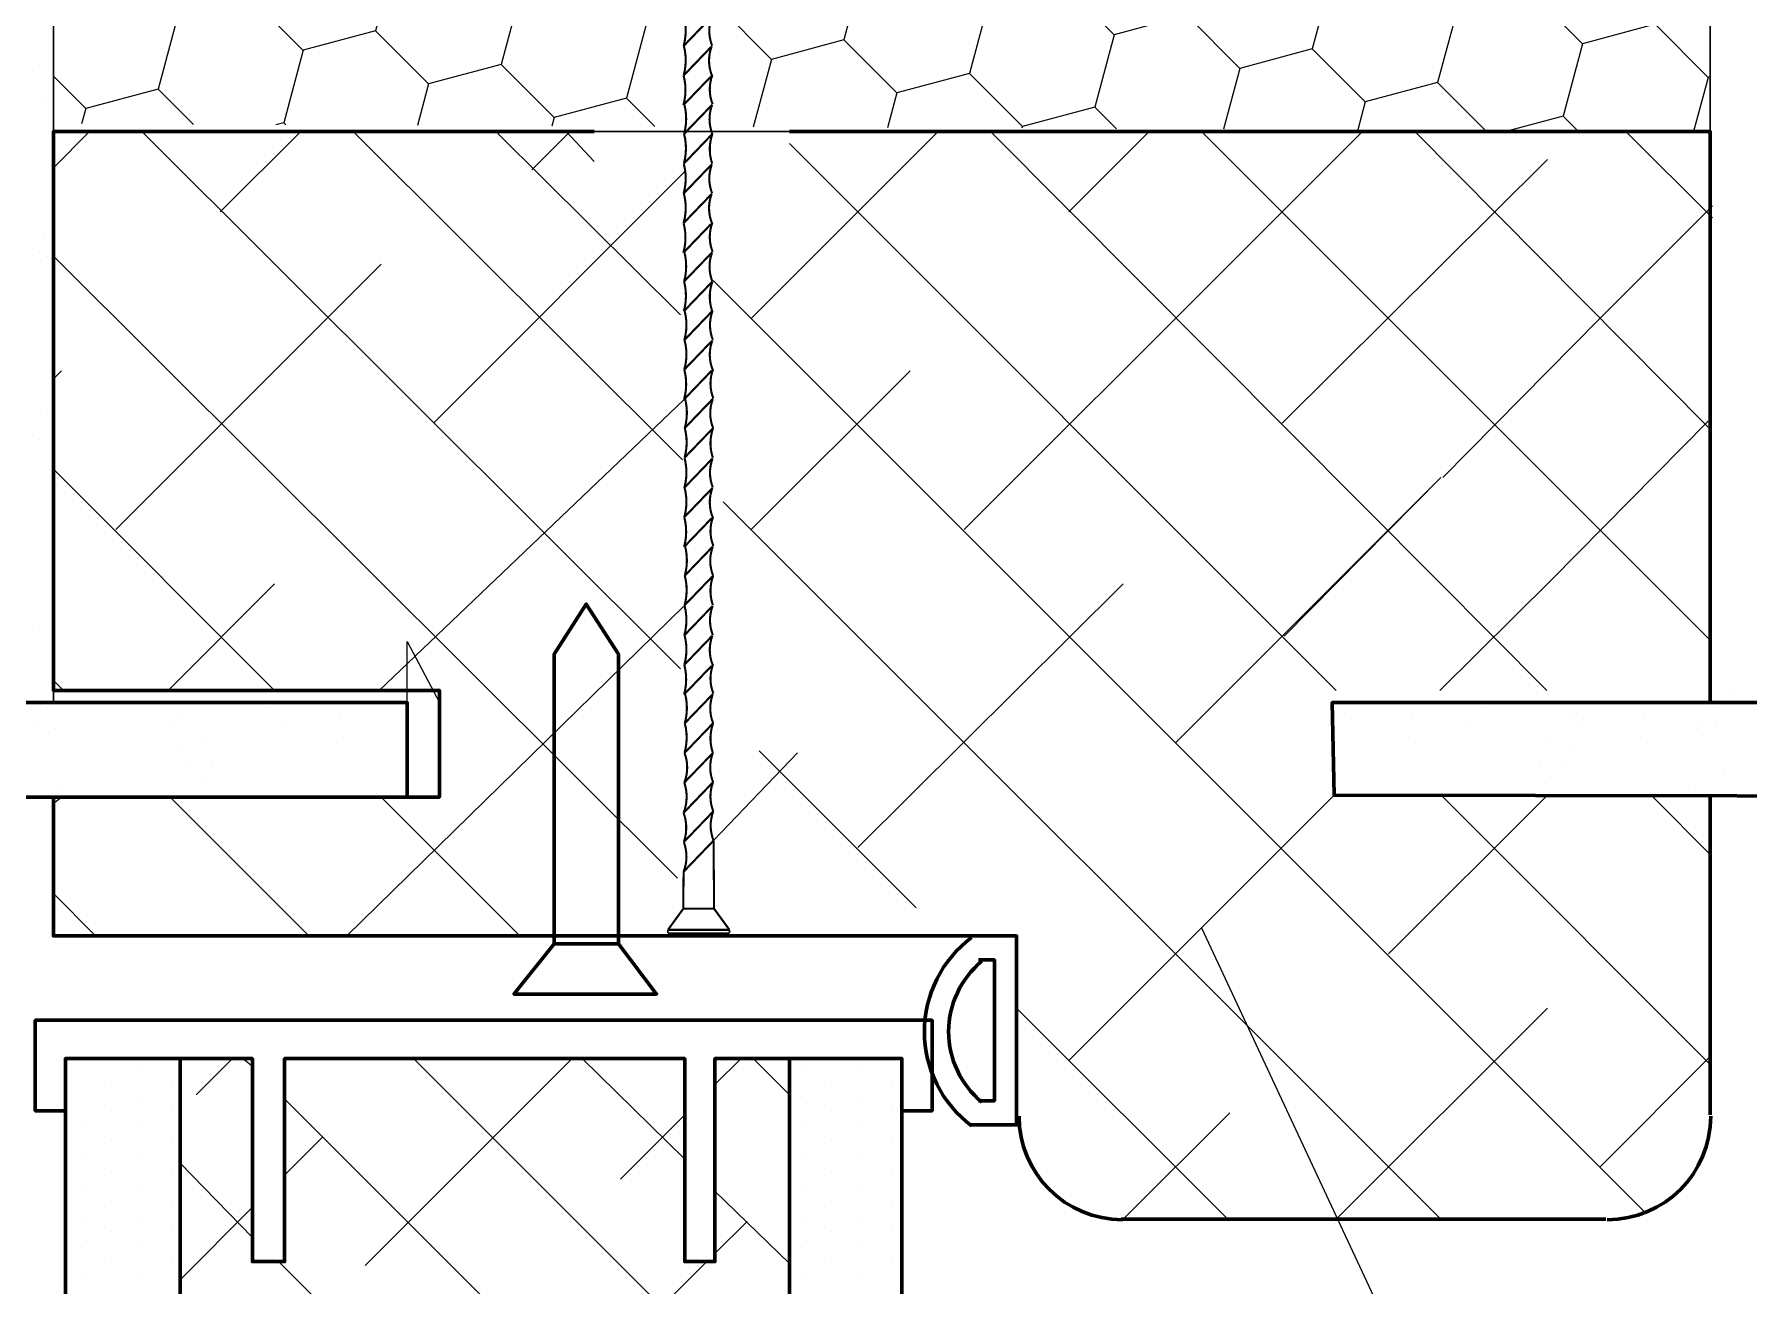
# Paper-space layout '24 (Испр)' of a CAD drawing. Header units: millimetres. Extents: x 215 to 14640, y -3257 to 166.
# Drawn here: x 1553.94 to 1590.23, y -2958.69 to -2932.2 of the extents above; entities that cross this region are included whole.
import ezdxf

# ---------------------------------------------------------------- set-up
doc = ezdxf.new("R2010")
doc.units = ezdxf.units.MM
for name, color, linetype in [('PDF _0', 7, 'Continuous'), ('PDF _Основные линии', 7, 'Continuous'), ('TXT', 7, 'Continuous')]:
    doc.layers.add(name, color=color, linetype=linetype)
doc.layers.add('ТН_Штрих Штукатурка', color=7, linetype='Continuous', lineweight=15)

psp = doc.layouts.new('24 (Испр)')

# ---------------------------------------------------------------- hatches: boundary and pattern name
at = {"layer": 'ТН_Штрих Штукатурка', "lineweight": 5, "ltscale": 5}
h = psp.add_hatch(dxfattribs=at)
h.set_pattern_fill('HONEY', color=256, scale=0.5, angle=135)
h.set_pattern_definition([(135, (-941.2385, -5440.1452), (-2.65593926, 0.7116568), [1.5875, -3.175]), (255, (-941.2385, -5440.1452), (0.7116568, -2.65593926), [1.5875, -3.175]), (195, (-941.2385, -5440.1452), (-1.9442825, -1.9442825), [-3.175, 1.5875])])
h.paths.add_polyline_path([(1589.404, -2932.699), (1589.416, -2932.698), (1589.416, -2934.188), (1589.428, -2934.188)])
h.paths.add_polyline_path([(1554.347, -2929.286), (1589.414, -2929.27), (1589.418, -2934.258), (1554.347, -2934.096)])

# ---------------------------------------------------------------- linework, layer by layer
at = {"color": 7}
for points in [[(1589.416, -2934.258), (1589.416, -2929.278), (1554.347, -2929.278), (1554.347, -2934.258)], [(1589.416, -2929.278), (1589.416, -2934.258), (1554.347, -2934.258), (1554.347, -2929.278)]]:
    psp.add_lwpolyline(points, close=True, dxfattribs=at)
psp.add_lwpolyline([(1562.518, -2948.345), (1561.837, -2948.345), (1561.837, -2945.055), (1562.518, -2946.345), (1562.518, -2948.345)], dxfattribs=at)
at = {"const_width": 0.0334}
for points in [[(1567.354, -2951.155), (1567.354, -2951.224)], [(1568.656, -2951.155), (1568.656, -2951.224)], [(1568.656, -2951.224), (1567.354, -2951.224)]]:
    psp.add_lwpolyline(points, dxfattribs=at)
at = {"layer": 'PDF _0', "lineweight": 25}
for points in [[(1554.347, -2944.344), (1554.347, -2946.345), (1554.347, -2907.317)], [(1554.049, -2932.853), (1554.049, -2932.853)], [(1554.176, -2933.577), (1554.176, -2933.577)], [(1554.347, -2935.024), (1555.113, -2934.258)], [(1554.347, -2934.258), (1554.347, -2946.089), (1562.518, -2946.089)], [(1556.219, -2934.258), (1567.619, -2945.63)], [(1557.879, -2935.96), (1559.582, -2934.258)], [(1560.688, -2934.258), (1567.665, -2941.205)], [(1563.752, -2934.3), (1567.617, -2938.137)], [(1564.476, -2935.066), (1565.242, -2934.3)], [(1565.199, -2934.258), (1565.795, -2934.896)], [(1569.115, -2938.216), (1573.073, -2934.258)], [(1574.18, -2934.258), (1583.628, -2943.748)], [(1575.839, -2935.96), (1577.542, -2934.258)], [(1578.648, -2934.258), (1588.139, -2943.748)], [(1579.244, -2937.067), (1582.053, -2934.258)], [(1583.16, -2934.258), (1589.373, -2940.514)], [(1587.628, -2934.258), (1589.459, -2936.088)], [(1569.924, -2934.513), (1581.5, -2946.089)], [(1562.39, -2940.429), (1567.72, -2935.099)], [(1580.351, -2940.429), (1585.969, -2934.853)], [(1587.075, -2938.216), (1589.459, -2935.832)], [(1554.134, -2936.471), (1554.134, -2936.471)], [(1554.049, -2936.811), (1554.049, -2936.811)], [(1554.219, -2936.896), (1554.219, -2936.896)], [(1554.347, -2936.896), (1567.556, -2950.059)], [(1555.666, -2942.684), (1561.284, -2937.067)], [(1573.626, -2942.684), (1579.244, -2937.067)], [(1568.313, -2937.414), (1588.012, -2957.112)], [(1583.756, -2941.578), (1587.075, -2938.216)], [(1554.347, -2939.492), (1554.517, -2939.322)], [(1569.115, -2942.684), (1572.477, -2939.322)], [(1554.219, -2940.173), (1554.219, -2940.173)], [(1561.241, -2946.089), (1567.695, -2939.927)], [(1586.054, -2943.748), (1589.373, -2940.386)], [(1554.049, -2940.769), (1554.049, -2940.769)], [(1554.262, -2941.408), (1554.262, -2941.408)], [(1554.347, -2941.408), (1559.028, -2946.089)], [(1578.095, -2947.196), (1583.713, -2941.578)], [(1580.393, -2944.94), (1583.713, -2941.578)], [(1568.525, -2942.094), (1583.713, -2957.282)], [(1554.347, -2943.578), (1554.347, -2943.578)], [(1556.773, -2946.089), (1559.028, -2943.834)], [(1571.371, -2949.409), (1576.989, -2943.834)], [(1583.628, -2943.748), (1585.958, -2946.089)], [(1583.691, -2946.089), (1586.054, -2943.748)], [(1588.139, -2943.748), (1589.416, -2945.025)], [(1560.56, -2951.282), (1567.705, -2944.287)], [(1554.049, -2944.727), (1554.049, -2944.727)], [(1554.347, -2945.876), (1554.559, -2946.089)], [(1554.347, -2946.089), (1558.092, -2946.089)], [(1589.909, -2946.132), (1589.909, -2946.132)], [(1554.006, -2946.728), (1554.006, -2946.728)], [(1554.219, -2946.472), (1554.219, -2946.472)], [(1556.985, -2946.685), (1556.985, -2946.685)], [(1558.858, -2946.43), (1558.858, -2946.43)], [(1559.284, -2946.77), (1559.284, -2946.77)], [(1560.433, -2946.642), (1560.433, -2946.642)], [(1561.71, -2946.685), (1561.71, -2946.685)], [(1581.823, -2946.685), (1581.823, -2946.685)], [(1583.1, -2946.642), (1583.1, -2946.642)], [(1584.249, -2946.77), (1584.249, -2946.77)], [(1584.674, -2946.43), (1584.674, -2946.43)], [(1586.547, -2946.685), (1586.547, -2946.685)], [(1586.731, -2946.685), (1586.731, -2946.685)], [(1588.008, -2946.642), (1588.008, -2946.642)], [(1589.157, -2946.77), (1589.157, -2946.77)], [(1589.313, -2946.472), (1589.313, -2946.472)], [(1589.526, -2946.728), (1589.526, -2946.728)], [(1589.582, -2946.43), (1589.582, -2946.43)], [(1554.389, -2946.898), (1554.389, -2946.898)], [(1556.815, -2946.855), (1556.815, -2946.855)], [(1557.581, -2947.111), (1557.581, -2947.111)], [(1585.951, -2947.111), (1585.951, -2947.111)], [(1586.717, -2946.855), (1586.717, -2946.855)], [(1589.143, -2946.898), (1589.143, -2946.898)], [(1557.071, -2947.323), (1557.071, -2947.323)], [(1560.348, -2947.196), (1560.348, -2947.196)], [(1568.319, -2949.265), (1570.094, -2947.409)], [(1569.285, -2947.366), (1572.605, -2950.686)], [(1583.185, -2947.196), (1583.185, -2947.196)], [(1586.462, -2947.323), (1586.462, -2947.323)], [(1588.093, -2947.196), (1588.093, -2947.196)], [(1557.241, -2947.664), (1557.241, -2947.664)], [(1557.709, -2947.706), (1557.709, -2947.706)], [(1585.823, -2947.706), (1585.823, -2947.706)], [(1586.292, -2947.664), (1586.292, -2947.664)], [(1589.696, -2947.834), (1589.696, -2947.834)], [(1554.432, -2948.175), (1554.432, -2948.175)], [(1557.496, -2947.919), (1557.496, -2947.919)], [(1586.036, -2947.919), (1586.036, -2947.919)], [(1589.101, -2948.175), (1589.101, -2948.175)], [(1554.347, -2948.473), (1554.517, -2948.345)], [(1556.815, -2948.345), (1559.752, -2951.282)], [(1561.284, -2948.345), (1564.221, -2951.282)], [(1575.839, -2953.92), (1581.457, -2948.302)], [(1582.606, -2951.665), (1585.926, -2948.345)], [(1583.717, -2948.306), (1584.139, -2948.728)], [(1588.204, -2948.345), (1589.416, -2949.563)], [(1584.139, -2948.728), (1589.416, -2954.005)], [(1554.347, -2950.388), (1555.24, -2951.282)], [(1578.648, -2951.111), (1587.478, -2970.03), (1591.479, -2970.03), (1626.173, -2970.03)], [(1574.733, -2952.814), (1579.202, -2957.282)], [(1581.5, -2957.282), (1585.969, -2952.814)], [(1554.602, -2953.069), (1572.945, -2953.069), (1554.602, -2953.069)], [(1556.219, -2954.048), (1556.219, -2954.048)], [(1558.135, -2953.878), (1557.368, -2954.644)], [(1558.56, -2954.048), (1558.347, -2953.878)], [(1565.327, -2953.878), (1560.943, -2958.261)], [(1569.924, -2961.836), (1561.965, -2953.878)], [(1567.71, -2956.006), (1565.54, -2953.878)], [(1568.902, -2953.878), (1568.349, -2954.431)], [(1569.924, -2954.644), (1569.158, -2953.878)], [(1570.179, -2954.048), (1570.179, -2954.048)], [(1571.456, -2954.048), (1571.456, -2954.048)], [(1587.075, -2956.176), (1589.416, -2953.835)], [(1555.581, -2954.388), (1555.581, -2954.388)], [(1556.858, -2954.388), (1556.858, -2954.388)], [(1570.817, -2954.388), (1570.817, -2954.388)], [(1572.094, -2954.388), (1572.094, -2954.388)], [(1556.219, -2954.686), (1556.219, -2954.686)], [(1569.924, -2965.411), (1559.241, -2954.729)], [(1570.179, -2954.686), (1570.179, -2954.686)], [(1571.456, -2954.686), (1571.456, -2954.686)], [(1555.581, -2954.984), (1555.581, -2954.984)], [(1556.858, -2954.984), (1556.858, -2954.984)], [(1567.71, -2955.069), (1566.349, -2956.431)], [(1570.817, -2954.984), (1570.817, -2954.984)], [(1572.094, -2954.984), (1572.094, -2954.984)], [(1576.989, -2957.282), (1579.244, -2955.027)], [(1554.943, -2955.325), (1554.943, -2955.325)], [(1556.219, -2955.325), (1556.219, -2955.325)], [(1570.179, -2955.325), (1570.179, -2955.325)], [(1571.456, -2955.325), (1571.456, -2955.325)], [(1555.581, -2955.623), (1555.581, -2955.623)], [(1556.858, -2955.623), (1556.858, -2955.623)], [(1560.05, -2955.537), (1559.241, -2956.346)], [(1570.817, -2955.623), (1570.817, -2955.623)], [(1572.094, -2955.623), (1572.094, -2955.623)], [(1554.943, -2955.963), (1554.943, -2955.963)], [(1556.219, -2955.963), (1556.219, -2955.963)], [(1558.56, -2957.665), (1557.028, -2956.091)], [(1570.179, -2955.963), (1570.179, -2955.963)], [(1571.456, -2955.963), (1571.456, -2955.963)], [(1555.581, -2956.261), (1555.581, -2956.261)], [(1556.858, -2956.261), (1556.858, -2956.261)], [(1570.817, -2956.261), (1570.817, -2956.261)], [(1572.094, -2956.261), (1572.094, -2956.261)], [(1554.943, -2956.601), (1554.943, -2956.601)], [(1555.581, -2956.899), (1555.581, -2956.899)], [(1556.219, -2956.601), (1556.219, -2956.601)], [(1556.858, -2956.899), (1556.858, -2956.899)], [(1569.924, -2958.219), (1568.349, -2956.687)], [(1570.179, -2956.601), (1570.179, -2956.601)], [(1570.817, -2956.899), (1570.817, -2956.899)], [(1571.456, -2956.601), (1571.456, -2956.601)], [(1572.094, -2956.899), (1572.094, -2956.899)], [(1554.943, -2957.24), (1554.943, -2957.24)], [(1556.219, -2957.24), (1556.219, -2957.24)], [(1558.56, -2957.027), (1557.028, -2958.559)], [(1570.179, -2957.24), (1570.179, -2957.24)], [(1571.456, -2957.24), (1571.456, -2957.24)], [(1555.581, -2957.538), (1555.581, -2957.538)], [(1556.858, -2957.538), (1556.858, -2957.538)], [(1569.03, -2957.325), (1568.349, -2958.006)], [(1570.817, -2957.538), (1570.817, -2957.538)], [(1572.094, -2957.538), (1572.094, -2957.538)], [(1554.943, -2957.878), (1554.943, -2957.878)], [(1556.219, -2957.878), (1556.219, -2957.878)], [(1570.179, -2957.878), (1570.179, -2957.878)], [(1571.456, -2957.878), (1571.456, -2957.878)], [(1555.581, -2958.176), (1555.581, -2958.176)], [(1556.858, -2958.176), (1556.858, -2958.176)], [(1567.285, -2966.39), (1559.113, -2958.176)], [(1568.179, -2958.176), (1564.518, -2961.836)], [(1570.817, -2958.176), (1570.817, -2958.176)], [(1572.094, -2958.176), (1572.094, -2958.176)], [(1554.943, -2958.517), (1554.943, -2958.517)], [(1556.219, -2958.517), (1556.219, -2958.517)], [(1570.179, -2958.517), (1570.179, -2958.517)], [(1571.456, -2958.517), (1571.456, -2958.517)]]:
    psp.add_lwpolyline(points, dxfattribs=at)
at = {"layer": 'PDF _Основные линии', "lineweight": 60}
for points in [[(1565.795, -2934.258), (1554.347, -2934.258), (1554.347, -2946.089), (1562.518, -2946.089), (1562.518, -2948.345), (1554.347, -2948.345), (1554.347, -2951.282), (1574.733, -2951.282), (1574.733, -2955.069)], [(1589.416, -2946.345), (1589.416, -2934.258), (1589.416, -2934.258), (1569.924, -2934.258)], [(1564.944, -2951.452), (1564.093, -2952.516), (1567.115, -2952.516), (1566.306, -2951.452), (1564.944, -2951.452), (1564.944, -2945.323), (1565.625, -2944.259), (1566.306, -2945.323), (1566.306, -2951.452)], [(1549.41, -2946.345), (1554.347, -2946.345), (1561.837, -2946.345), (1561.837, -2948.345), (1551.665, -2948.345)], [(1609.291, -2946.345), (1604.355, -2946.345), (1581.415, -2946.345), (1581.457, -2948.302), (1607.036, -2948.345)], [(1589.416, -2955.069), (1589.416, -2948.316)], [(1573.754, -2955.282), (1574.733, -2955.282), (1574.733, -2951.282), (1572.137, -2951.282)], [(1573.924, -2951.792), (1574.265, -2951.792), (1574.265, -2954.771), (1573.924, -2954.771)], [(1554.602, -2954.984), (1553.964, -2954.984), (1553.964, -2953.069), (1554.602, -2953.069)], [(1572.307, -2954.984), (1572.945, -2954.984), (1572.945, -2953.069)], [(1572.307, -2989.5), (1572.307, -2953.878), (1568.349, -2953.878), (1568.349, -2958.176), (1567.71, -2958.176), (1567.71, -2953.878), (1559.241, -2953.878), (1559.241, -2958.176), (1558.56, -2958.176), (1558.56, -2953.878), (1554.602, -2953.878)], [(1557.028, -2953.878), (1557.028, -2989.671)], [(1569.924, -2953.878), (1569.924, -2990.99)], [(1576.946, -2957.282), (1587.203, -2957.282)]]:
    psp.add_lwpolyline(points, dxfattribs=at)
for points in [[(1554.602, -2953.069), (1572.945, -2953.069)], [(1554.602, -2990.649), (1554.602, -2953.878)]]:
    psp.add_lwpolyline(points, close=True, dxfattribs=at)
for centre, radius, start, end in [((1575.273, -2953.31), 2.49, 126.8372, 233.1628), ((1575.231, -2953.31), 1.936, 129.6112, 230.3888), ((1576.976, -2955.098), 2.192, 180, 270), ((1587.233, -2955.098), 2.192, 270, 0)]:
    psp.add_arc(centre, radius, start, end, dxfattribs=at)
at = {"layer": 'TXT', "const_width": 0.0441}
for points in [[(1567.685, -2932.449, 0.134316), (1567.69, -2931.821, 0.281599)], [(1568.285, -2931.826, 0.189572), (1568.29, -2932.444, 0.286419)], [(1567.685, -2933.073, 0.134316), (1567.69, -2932.444, 0.281599)], [(1568.28, -2932.454, 0.189572), (1568.285, -2933.073, 0.286419)], [(1567.68, -2933.701, 0.134316), (1567.685, -2933.073, 0.281599)], [(1568.295, -2933.062, 0.189572), (1568.3, -2933.68, 0.286419)], [(1567.695, -2934.309, 0.134316), (1567.7, -2933.681, 0.281599)], [(1568.29, -2933.691, 0.189572), (1568.295, -2934.309, 0.286419)], [(1567.69, -2934.938, 0.134316), (1567.695, -2934.309, 0.281599)], [(1568.295, -2934.309, 0.170355), (1568.29, -2934.938, 0.286419)], [(1567.685, -2935.573, 0.134316), (1567.69, -2934.945, 0.281599)], [(1568.285, -2934.95, 0.189572), (1568.29, -2935.568, 0.286419)], [(1567.685, -2936.197, 0.134316), (1567.69, -2935.568, 0.281599)], [(1568.28, -2935.578, 0.189572), (1568.285, -2936.196, 0.286419)], [(1567.68, -2936.825, 0.134316), (1567.685, -2936.197, 0.281599)], [(1568.295, -2936.186, 0.189572), (1568.3, -2936.804, 0.286419)], [(1567.695, -2937.433, 0.134316), (1567.7, -2936.804, 0.281599)], [(1568.29, -2936.815, 0.189572), (1568.295, -2937.433, 0.286419)], [(1567.69, -2938.062, 0.134316), (1567.695, -2937.433, 0.281599)], [(1568.295, -2937.433, 0.170355), (1568.29, -2938.061, 0.286419)], [(1567.7, -2938.675, 0.134316), (1567.705, -2938.046, 0.281599)], [(1568.3, -2938.051, 0.189572), (1568.305, -2938.669, 0.286419)], [(1567.7, -2939.298, 0.134316), (1567.705, -2938.669, 0.281599)], [(1568.295, -2938.68, 0.189572), (1568.3, -2939.298, 0.286419)], [(1567.695, -2939.927, 0.134316), (1567.7, -2939.298, 0.281599)], [(1568.31, -2939.287, 0.189572), (1568.315, -2939.906, 0.286419)], [(1567.71, -2940.534, 0.134316), (1567.715, -2939.906, 0.281599)], [(1568.305, -2939.916, 0.189572), (1568.31, -2940.534, 0.286419)], [(1567.705, -2941.163, 0.134316), (1567.71, -2940.534, 0.281599)], [(1568.31, -2940.534, 0.170355), (1568.305, -2941.163, 0.286419)], [(1567.7, -2941.799, 0.134316), (1567.705, -2941.17, 0.281599)], [(1568.3, -2941.175, 0.189572), (1568.305, -2941.793, 0.286419)], [(1567.7, -2942.422, 0.134316), (1567.705, -2941.793, 0.281599)], [(1568.295, -2941.804, 0.189572), (1568.3, -2942.422, 0.286419)], [(1567.695, -2943.051, 0.134316), (1567.7, -2942.422, 0.281599)], [(1568.31, -2942.411, 0.189572), (1568.315, -2943.029, 0.286419)], [(1567.71, -2943.658, 0.134316), (1567.715, -2943.03, 0.281599)], [(1568.305, -2943.04, 0.189572), (1568.31, -2943.658, 0.286419)], [(1567.705, -2944.287, 0.134316), (1567.71, -2943.658, 0.281599)], [(1568.31, -2943.658, 0.170355), (1568.305, -2944.287, 0.286419)], [(1567.7, -2944.922, 0.134316), (1567.705, -2944.294, 0.281599)], [(1568.3, -2944.299, 0.189572), (1568.305, -2944.917, 0.286419)], [(1567.7, -2945.546, 0.134316), (1567.705, -2944.917, 0.281599)], [(1568.295, -2944.927, 0.189572), (1568.3, -2945.546, 0.286419)], [(1567.695, -2946.174, 0.134316), (1567.7, -2945.546, 0.281599)], [(1568.31, -2945.535, 0.189572), (1568.315, -2946.153, 0.286419)], [(1567.71, -2946.782, 0.134316), (1567.715, -2946.154, 0.281599)], [(1568.305, -2946.164, 0.189572), (1568.31, -2946.782, 0.286419)], [(1567.705, -2947.411, 0.134316), (1567.71, -2946.782, 0.281599)], [(1568.31, -2946.782, 0.170355), (1568.305, -2947.411, 0.286419)], [(1567.7, -2948.039, 0.186882), (1567.705, -2947.411, 0.281599)], [(1568.305, -2947.411, 0.189281), (1568.309, -2948.029, 0.286419)], [(1567.685, -2948.678, 0.177294), (1567.7, -2948.039, 0.281599)], [(1568.309, -2948.029, 0.189281), (1568.314, -2948.647, 0.286419)], [(1567.69, -2949.297, 0.172992), (1567.685, -2948.678, 0.281599)], [(1568.314, -2948.647, 0.189281), (1568.319, -2949.265, 0.286419)], [(1567.685, -2949.925, 0.186148), (1567.69, -2949.297, 0.281599)]]:
    psp.add_lwpolyline(points, format="xyb", dxfattribs=at)
for points in [[(1567.69, -2932.444), (1568.275, -2931.836)], [(1567.685, -2933.073), (1568.27, -2932.465)], [(1567.68, -2933.701), (1568.265, -2933.093)], [(1567.695, -2934.309), (1568.29, -2933.691)], [(1567.69, -2934.938), (1568.285, -2934.319)], [(1567.69, -2935.568), (1568.275, -2934.96)], [(1567.685, -2936.197), (1568.27, -2935.589)], [(1567.68, -2936.825), (1568.265, -2936.217)], [(1567.695, -2937.433), (1568.29, -2936.815)], [(1567.69, -2938.062), (1568.285, -2937.443)], [(1567.705, -2938.669), (1568.29, -2938.061)], [(1567.7, -2939.298), (1568.285, -2938.69)], [(1567.695, -2939.927), (1568.28, -2939.319)], [(1567.71, -2940.534), (1568.305, -2939.916)], [(1567.705, -2941.163), (1568.3, -2940.545)], [(1567.705, -2941.793), (1568.29, -2941.185)], [(1567.7, -2942.422), (1568.285, -2941.814)], [(1567.695, -2943.051), (1568.28, -2942.443)], [(1567.71, -2943.658), (1568.305, -2943.04)], [(1567.705, -2944.287), (1568.3, -2943.669)], [(1567.705, -2944.917), (1568.29, -2944.309)], [(1567.7, -2945.546), (1568.285, -2944.938)], [(1567.695, -2946.174), (1568.28, -2945.566)], [(1567.71, -2946.782), (1568.305, -2946.164)], [(1567.705, -2947.411), (1568.3, -2946.792)], [(1567.7, -2948.039), (1568.305, -2947.411)], [(1567.695, -2948.668), (1568.309, -2948.029)], [(1567.69, -2949.297), (1568.314, -2948.647)], [(1567.685, -2949.925), (1568.319, -2949.265)], [(1568.331, -2950.709), (1568.319, -2949.265)], [(1567.685, -2949.925), (1567.678, -2950.709)], [(1567.354, -2951.155), (1567.678, -2950.709)], [(1567.678, -2950.709), (1568.331, -2950.709)], [(1568.331, -2950.709), (1568.656, -2951.155)], [(1568.656, -2951.155), (1567.354, -2951.155)]]:
    psp.add_lwpolyline(points, dxfattribs=at)

doc.saveas('drawing.dxf')
